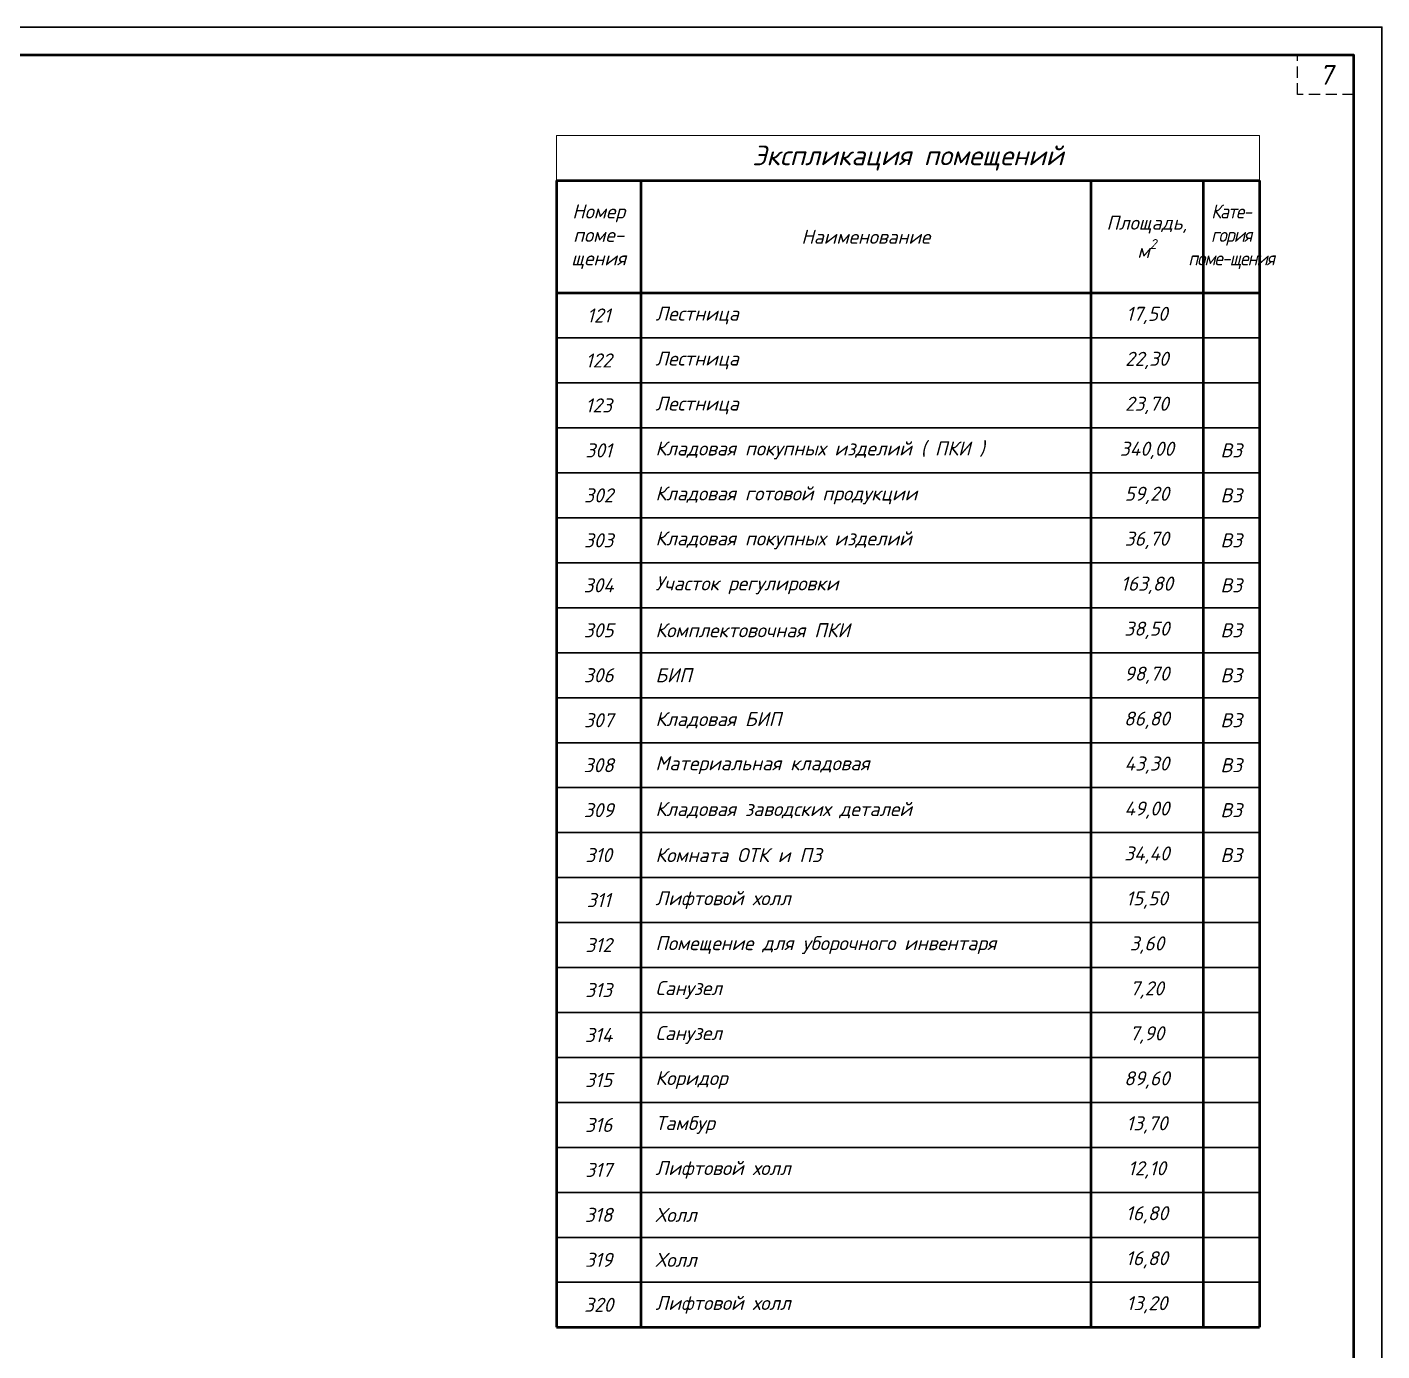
# Model space of a CAD drawing. Header units: millimetres. Extents: x 0 to 1286, y 0 to 420.
# Drawn here: x 650 to 891, y 184.5 to 420 of the extents above; entities that cross this region are included whole.
import ezdxf
from ezdxf.enums import TextEntityAlignment as Align

# ---------------------------------------------------------------- set-up
doc = ezdxf.new("R2010")
doc.units = ezdxf.units.MM
doc.linetypes.add('JIS_02_2.0', pattern=[3, 2, -1])
doc.layers.add('Рамка', color=7, linetype='Continuous')
doc.layers.add('ЭС', color=7, linetype='Continuous')
doc.styles.add('2.5', font='isocpeui.ttf')
doc.styles.add('3.5', font='isocpeui.ttf', dxfattribs={"height": 3.5})

# ---------------------------------------------------------------- blocks, each defined once
blk = doc.blocks.new('*T616')
at = {"layer": 'Defpoints', "color": 8, "linetype": 'ByBlock', "lineweight": 0, "transparency": 16777216}
for p, q in [((0, 0), (125, 0)), ((0, 0), (0, -8)), ((125, 0), (125, -8))]:
    blk.add_line(p, q, dxfattribs=at)
at = {"layer": 'ЭС', "color": 0, "linetype": 'ByBlock', "lineweight": 50, "transparency": 16777216}
for p, q in [((0, -8), (125, -8)), ((0, -8), (0, -212)), ((15, -8), (15, -212)), ((95, -8), (95, -212)), ((115, -8), (115, -212)), ((125, -8), (125, -212)), ((0, -28), (125, -28)), ((0, -212), (125, -212))]:
    blk.add_line(p, q, dxfattribs=at)
at = {"layer": 'ЭС', "color": 0, "linetype": 'ByBlock', "lineweight": 30, "transparency": 16777216}
for p, q in [((0, -36), (125, -36)), ((0, -44), (125, -44)), ((0, -52), (125, -52)), ((0, -60), (125, -60)), ((0, -68), (125, -68)), ((0, -76), (125, -76)), ((0, -84), (125, -84)), ((0, -92), (125, -92)), ((0, -100), (125, -100)), ((0, -108), (125, -108)), ((0, -116), (125, -116)), ((0, -124), (125, -124)), ((0, -132), (125, -132)), ((0, -140), (125, -140)), ((0, -148), (125, -148)), ((0, -156), (125, -156)), ((0, -164), (125, -164)), ((0, -172), (125, -172)), ((0, -180), (125, -180)), ((0, -188), (125, -188)), ((0, -196), (125, -196)), ((0, -204), (125, -204))]:
    blk.add_line(p, q, dxfattribs=at)
at = {"layer": 'ЭС', "color": 0, "transparency": 16777216}
for s, insert, char_height, width, attachment_point, style in [('{\\fISOCPEUR|b1|i1|c204|p34;Экспликация помещений}', (62.5, -4), 3.5, 123, 5, '3.5'), ('Номер поме- щения', (7.5, -18), 2.5, 13, 5, '2.5'), ('\\A1;Площадь, м{\\H0.7x;\\S2^ ;}', (105, -18), 2.5, 18, 5, '2.5'), ('{\\W0.9;\\T0.9;Кате- гория поме-щения}', (120, -18), 2.5, 8, 5, '2.5'), ('Наименование', (55, -18), 2.5, 78, 5, '2.5'), ('121', (7.5, -32), 2.5, 13, 5, '2.5'), ('{\\C256; Лестница}', (16, -32), 2.5, 78, 4, '2.5'), ('{\\C256;17,50}', (105, -32), 2.5, 18, 5, '2.5'), ('{\\C256; Лестница}', (16, -40), 2.5, 78, 4, '2.5'), ('{\\C256;22,30\\P}', (105, -40), 2.5, 18, 5, '2.5'), ('122', (7.5, -40), 2.5, 13, 5, '2.5'), ('123', (7.5, -48), 2.5, 13, 5, '2.5'), ('{\\C256; Лестница}', (16, -48), 2.5, 78, 4, '2.5'), ('{\\C256;23,70\\P}', (105, -48), 2.5, 18, 5, '2.5'), ('301', (7.5, -56), 2.5, 13, 5, '2.5'), ('{\\C256; }Кладовая покупных изделий ( ПКИ )', (16, -56), 2.5, 78, 4, '2.5'), ('{\\C256;340,00}', (105, -56), 2.5, 18, 5, '2.5'), ('{\\C256;В3\\P}', (120, -56), 2.5, 8, 5, '2.5'), ('{\\C256; }Кладовая готовой продукции', (16, -64), 2.5, 78, 4, '2.5'), ('{\\C256;59,20}', (105, -64), 2.5, 18, 5, '2.5'), ('302', (7.5, -64), 2.5, 13, 5, '2.5'), ('{\\C256;В3\\P}', (120, -64), 2.5, 8, 5, '2.5'), ('303', (7.5, -72), 2.5, 13, 5, '2.5'), ('{\\C256; Кладовая покупных изделий}', (16, -72), 2.5, 78, 4, '2.5'), ('{\\C256;36,70}', (105, -72), 2.5, 18, 5, '2.5'), ('{\\C256;В3\\P}', (120, -72), 2.5, 8, 5, '2.5'), ('304', (7.5, -80), 2.5, 13, 5, '2.5'), ('{\\C256; Участок регулировки}', (16, -80), 2.5, 78, 4, '2.5'), ('{\\C256;163,80}', (105, -80), 2.5, 18, 5, '2.5'), ('{\\C256;В3\\P}', (120, -80), 2.5, 8, 5, '2.5'), ('305', (7.5, -88), 2.5, 13, 5, '2.5'), ('{\\C256; Комплектовочная ПКИ}', (16, -88), 2.5, 78, 4, '2.5'), ('{\\C256;38,50}', (105, -88), 2.5, 18, 5, '2.5'), ('{\\C256;В3\\P}', (120, -88), 2.5, 8, 5, '2.5'), ('306', (7.5, -96), 2.5, 13, 5, '2.5'), ('{\\C256; БИП}', (16, -96), 2.5, 78, 4, '2.5'), ('{\\C256;98,70}', (105, -96), 2.5, 18, 5, '2.5'), ('{\\C256;В3\\P}', (120, -96), 2.5, 8, 5, '2.5'), ('307', (7.5, -104), 2.5, 13, 5, '2.5'), ('{\\C256; Кладовая БИП}', (16, -104), 2.5, 78, 4, '2.5'), ('{\\C256;86,80}', (105, -104), 2.5, 18, 5, '2.5'), ('{\\C256;В3\\P}', (120, -104), 2.5, 8, 5, '2.5'), ('308', (7.5, -112), 2.5, 13, 5, '2.5'), ('{\\C256; Материальная кладовая}', (16, -112), 2.5, 78, 4, '2.5'), ('{\\C256;43,30}', (105, -112), 2.5, 18, 5, '2.5'), ('{\\C256;В3\\P}', (120, -112), 2.5, 8, 5, '2.5'), ('309', (7.5, -120), 2.5, 13, 5, '2.5'), ('{\\C256; Кладовая заводских деталей}', (16, -120), 2.5, 78, 4, '2.5'), ('{\\C256;49,00\\P}', (105, -120), 2.5, 18, 5, '2.5'), ('{\\C256;В3\\P}', (120, -120), 2.5, 8, 5, '2.5'), ('310', (7.5, -128), 2.5, 13, 5, '2.5'), ('{\\C256; Комната ОТК и ПЗ}', (16, -128), 2.5, 78, 4, '2.5'), ('{\\C256;34,40}', (105, -128), 2.5, 18, 5, '2.5'), ('{\\C256;В3\\P}', (120, -128), 2.5, 8, 5, '2.5'), ('311', (7.5, -136), 2.5, 13, 5, '2.5'), ('{\\C256; Лифтовой холл}', (16, -136), 2.5, 78, 4, '2.5'), ('{\\C256;15,50}', (105, -136), 2.5, 18, 5, '2.5'), ('312', (7.5, -144), 2.5, 13, 5, '2.5'), ('{\\C256; Помещение для уборочного инвентаря}', (16, -144), 2.5, 78, 4, '2.5'), ('{\\C256;3,60\\P}', (105, -144), 2.5, 18, 5, '2.5'), ('313', (7.5, -152), 2.5, 13, 5, '2.5'), ('{\\C256; Санузел}', (16, -152), 2.5, 78, 4, '2.5'), ('{\\C256;7,20}', (105, -152), 2.5, 18, 5, '2.5'), ('314', (7.5, -160), 2.5, 13, 5, '2.5'), ('{\\C256; Санузел}', (16, -160), 2.5, 78, 4, '2.5'), ('{\\C256;7,90}', (105, -160), 2.5, 18, 5, '2.5'), ('315', (7.5, -168), 2.5, 13, 5, '2.5'), ('{\\C256; Коридор}', (16, -168), 2.5, 78, 4, '2.5'), ('{\\C256;89,60}', (105, -168), 2.5, 18, 5, '2.5'), ('316', (7.5, -176), 2.5, 13, 5, '2.5'), ('{\\C256; Тамбур}', (16, -176), 2.5, 78, 4, '2.5'), ('{\\C256;13,70}', (105, -176), 2.5, 18, 5, '2.5'), ('317', (7.5, -184), 2.5, 13, 5, '2.5'), ('{\\C256; Лифтовой холл}', (16, -184), 2.5, 78, 4, '2.5'), ('{\\C256;12,10}', (105, -184), 2.5, 18, 5, '2.5'), ('318', (7.5, -192), 2.5, 13, 5, '2.5'), ('{\\C256; Холл}', (16, -192), 2.5, 78, 4, '2.5'), ('{\\C256;16,80}', (105, -192), 2.5, 18, 5, '2.5'), ('319', (7.5, -200), 2.5, 13, 5, '2.5'), ('{\\C256; Холл}', (16, -200), 2.5, 78, 4, '2.5'), ('{\\C256;16,80}', (105, -200), 2.5, 18, 5, '2.5'), ('320', (7.5, -208), 2.5, 13, 5, '2.5'), ('{\\C256; Лифтовой холл}', (16, -208), 2.5, 78, 4, '2.5'), ('{\\C256;13,20}', (105, -208), 2.5, 18, 5, '2.5')]:
    blk.add_mtext(s, dxfattribs=dict(at, insert=insert, char_height=char_height, width=width, attachment_point=attachment_point, style=style))

msp = doc.modelspace()

# ---------------------------------------------------------------- linework, layer by layer
at = {"layer": 'Рамка', "lineweight": 30}
msp.add_lwpolyline([(891, 0), (0, 0), (0, 420), (891, 420)], close=True, dxfattribs=at)
at = {"layer": 'Рамка', "lineweight": 50}
msp.add_lwpolyline([(886, 5), (886, 415), (20, 415), (20, 5)], close=True, dxfattribs=at)
at = {"layer": 'Рамка', "linetype": 'JIS_02_2.0'}
msp.add_lwpolyline([(876, 415), (886, 415), (886, 408), (876, 408)], close=True, dxfattribs=at)

# ---------------------------------------------------------------- block references
msp.add_blockref('*T616', (744.204, 400.696))

# ---------------------------------------------------------------- texts
at = {"layer": 'Рамка', "style": '3.5'}
msp.add_text('7', height=3.5, dxfattribs=at).set_placement((881, 411.5), align=Align.MIDDLE_CENTER)

doc.saveas('drawing.dxf')
